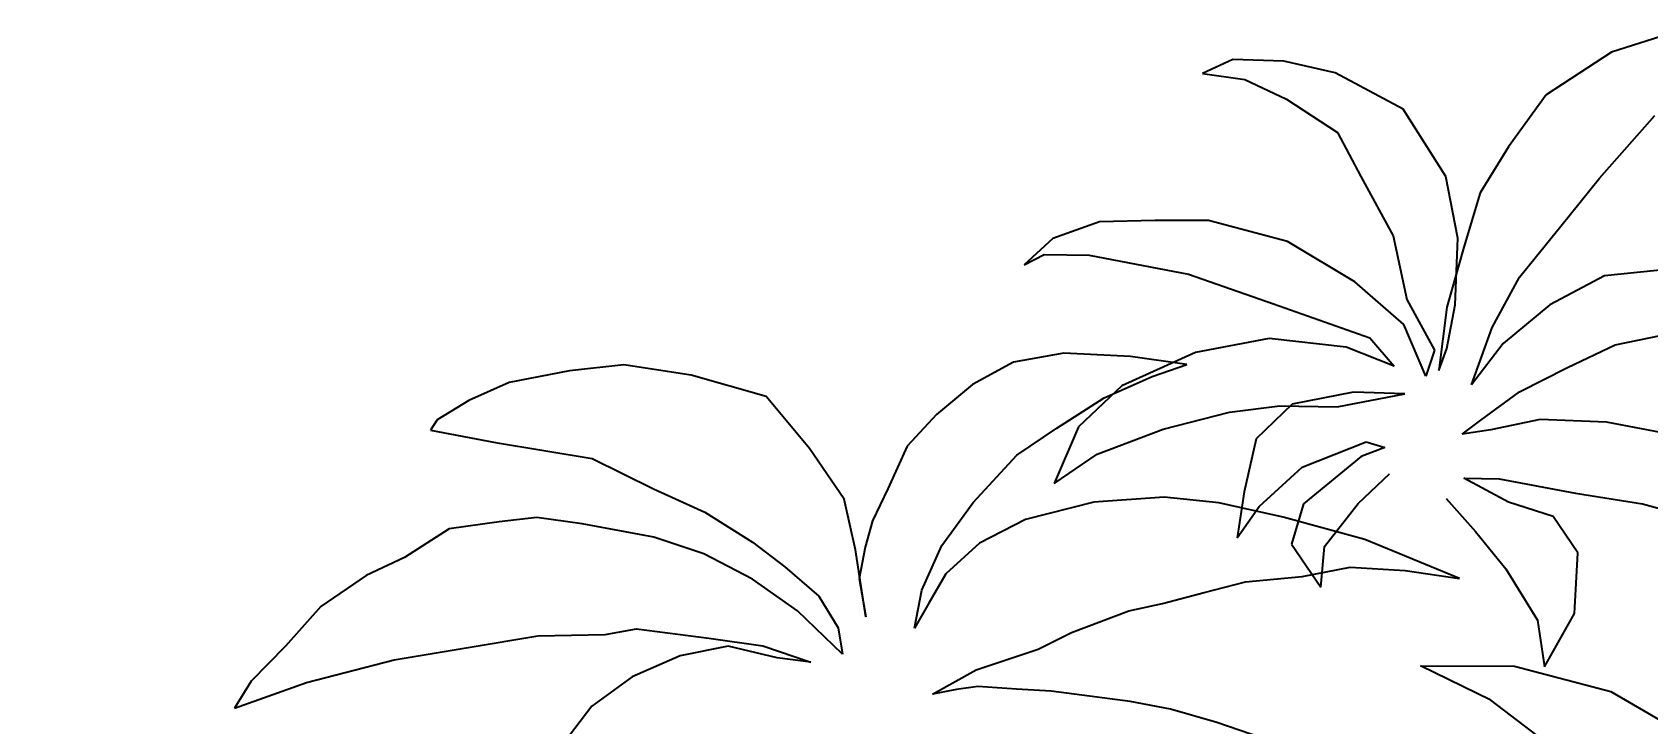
# Model space of a CAD drawing. Header units: inches. Extents: x 452443 to 881249, y 975131 to 1198310.
# Drawn here: x 564990 to 565705, y 1036513 to 1036819 of the extents above; entities that cross this region are included whole.
import ezdxf

# ---------------------------------------------------------------- set-up
doc = ezdxf.new("R2010")
doc.units = ezdxf.units.IN
doc.header["$LTSCALE"] = 3.5
doc.header["$MEASUREMENT"] = 0
doc.layers.add('thuocdo', color=3, linetype='Continuous')
doc.layers.add('TREE1', color=84, linetype='Continuous')
doc.styles.add('romand', font='romand.shx')
doc.dimstyles.new('TL100', dxfattribs={"dimscale": 100, "dimtxt": 2.5, "dimasz": 2, "dimexe": 2, "dimexo": 1, "dimgap": 1, "dimtad": 1, "dimdec": 0, "dimzin": 0, "dimdsep": 46, "dimtxsty": 'romand', "dimblk": 'ARCHTICK', "dimcen": 2, "dimdle": 2, "dimclrd": 256, "dimclre": 256, "dimclrt": 7, "dimadec": 0, "dimazin": 0, "dimtfac": 0.004, "dimtdec": 0, "dimtmove": 2, "dimatfit": 3, "dimfxl": 1, "dimtolj": 1, "dimtzin": 0, "dimlwd": 20, "dimlwe": 20, "dimarcsym": 1})

# ---------------------------------------------------------------- blocks, each defined once
blk = doc.blocks.new('tree34')
for p, q in [((872.2, 1141.1), (815.4, 1123.3)), ((815.4, 1123.3), (756.4, 1084.6)), ((473.7, 1116.6), (446.3, 1104)), ((519.7, 1115.1), (473.7, 1116.6)), ((565.9, 1104.6), (519.7, 1115.1)), ((446.3, 1104), (484.5, 1098.5)), ((484.5, 1098.5), (522.2, 1080.8)), ((627.4, 1071.6), (565.9, 1104.6)), ((522.2, 1080.8), (568.2, 1050.7)), ((756.4, 1084.6), (722.5, 1037.6)), ((665.8, 1010.9), (627.4, 1071.6)), ((804.6, 1009.6), (854.5, 1066.1)), ((568.2, 1050.7), (589.2, 1011.1)), ((722.5, 1037.6), (696.9, 996.1)), ((589.2, 1011.1), (618.3, 957.5)), ((676.7, 955.4), (665.8, 1010.9)), ((769.7, 966.3), (804.6, 1009.6)), ((696.9, 996.1), (682.3, 947.2)), ((353.3, 970.2), (311.3, 955)), ((403.5, 971.4), (353.3, 970.2)), ((451.6, 971.2), (403.5, 971.4)), ((522.9, 952.4), (451.6, 971.2)), ((732.4, 920), (769.7, 966.3)), ((311.3, 955), (285.4, 931.4)), ((583.7, 916), (522.9, 952.4)), ((618.3, 957.5), (630.6, 900)), ((674.3, 895.3), (676.7, 955.4)), ((285.4, 931.4), (303.2, 940.5)), ((303.2, 940.5), (344.1, 939.9)), ((344.1, 939.9), (433.5, 923)), ((682.3, 947.2), (666.7, 893.2)), ((433.5, 923), (510.4, 896)), ((707.8, 874.7), (732.4, 920)), ((809.3, 921.5), (759.8, 895.2)), ((871.1, 927.6), (809.3, 921.5)), ((628.1, 877.3), (583.7, 916)), ((510.4, 896), (597.3, 865.3)), ((630.6, 900), (655.8, 854.3)), ((666.7, 893.2), (659.5, 835.8)), ((666.8, 855.8), (674.3, 895.3)), ((759.8, 895.2), (717.6, 860.4)), ((647.8, 830.9), (628.1, 877.3)), ((506.3, 864.7), (439.8, 852.3)), ((576.1, 856.9), (506.3, 864.7)), ((597.3, 865.3), (619.2, 839.8)), ((689.1, 823.1), (707.8, 874.7)), ((717.6, 860.4), (689.1, 823.1)), ((818.9, 859.1), (859.7, 867.4)), ((321.2, 851.7), (275.7, 843.5)), ((381.3, 848.7), (321.2, 851.7)), ((439.8, 852.3), (373.5, 822.1)), ((432.2, 841.2), (381.3, 848.7)), ((619.2, 839.8), (576.1, 856.9)), ((655.8, 854.3), (647.8, 830.9)), ((659.5, 835.8), (666.8, 855.8)), ((775.9, 838.7), (818.9, 859.1)), ((-125.3, 835.7), (-179.6, 825)), ((-76.2, 841), (-125.3, 835.7)), ((-15.2, 831.6), (-76.2, 841)), ((52.3, 812.6), (-15.2, 831.6)), ((275.7, 843.5), (238.5, 823.4)), ((400.8, 830.4), (432.2, 841.2)), ((732.5, 816.7), (775.9, 838.7)), ((-179.6, 825), (-216.1, 808.9)), ((238.5, 823.4), (206.1, 796.1)), ((373.5, 822.1), (334.4, 785)), ((357.5, 811.4), (400.8, 830.4)), ((697.4, 791.2), (732.5, 816.7)), ((-216.1, 808.9), (-244.5, 791.3)), ((91.5, 765.5), (52.3, 812.6)), ((314.7, 783.9), (357.5, 811.4)), ((470.6, 798.4), (516.2, 804.1)), ((527.2, 805.6), (494.6, 774.3)), ((516.2, 804.1), (567.8, 803.2)), ((582.7, 816.4), (527.2, 805.6)), ((567.8, 803.2), (628.8, 814.9)), ((628.8, 814.9), (582.7, 816.4)), ((-244.5, 791.3), (-250.5, 782)), ((206.1, 796.1), (179.8, 767.6)), ((410.7, 783.1), (470.6, 798.4)), ((680.7, 778.4), (697.4, 791.2)), ((751, 791.8), (706.4, 782.4)), ((811.1, 789.3), (751, 791.8)), ((867.9, 778.6), (811.1, 789.3)), ((-250.5, 782), (-191.9, 770.9)), ((278.7, 759.4), (314.7, 783.9)), ((334.4, 785), (312.3, 734)), ((351.2, 760.5), (410.7, 783.1)), ((494.6, 774.3), (483.8, 726.5)), ((706.4, 782.4), (680.7, 778.4)), ((-191.9, 770.9), (-104.7, 756.5)), ((122.7, 719.9), (91.5, 765.5)), ((179.8, 767.6), (162.1, 729.2)), ((239.2, 716.7), (278.7, 759.4)), ((312.3, 734), (351.2, 760.5)), ((536.1, 748.7), (593.9, 771.6)), ((610.8, 766.6), (589.6, 758.2)), ((593.9, 771.6), (610.8, 766.6)), ((-104.7, 756.5), (-49.2, 729.3)), ((497.3, 713.3), (536.1, 748.7)), ((589.6, 758.2), (537.4, 715.7)), ((-49.2, 729.3), (-3, 708.1)), ((162.1, 729.2), (148.3, 700.4)), ((586.9, 715.9), (615.1, 742.7)), ((615.1, 742.7), (615.1, 742.7)), ((682.2, 738.9), (714.1, 738.2)), ((722.6, 717), (682.2, 738.9)), ((714.1, 738.2), (782.9, 725.2)), ((132.9, 674.1), (122.7, 719.9)), ((211, 678.1), (239.2, 716.7)), ((348.1, 717), (286.6, 701.5)), ((411.7, 721.7), (348.1, 717)), ((460.9, 716.6), (411.7, 721.7)), ((519.1, 703.5), (460.9, 716.6)), ((483.8, 726.5), (477.7, 684.9)), ((537.4, 715.7), (526.5, 679.3)), ((556.4, 677.2), (586.9, 715.9)), ((666.2, 720.5), (692.6, 690.6)), ((762.9, 704.1), (722.6, 717)), ((782.9, 725.2), (843.5, 715.6)), ((843.5, 715.6), (907.9, 698)), ((-154.5, 703.3), (-188.7, 699.3)), ((-113.7, 697.6), (-154.5, 703.3)), ((-3, 708.1), (40.1, 681.1)), ((148.3, 700.4), (141.7, 676.6)), ((286.6, 701.5), (244.9, 680.1)), ((477.7, 684.9), (497.3, 713.3)), ((592.7, 683.3), (519.1, 703.5)), ((785.2, 671.3), (762.9, 704.1)), ((-233.8, 693.2), (-274.2, 667.3)), ((-188.7, 699.3), (-233.8, 693.2)), ((-49.1, 685.4), (-113.7, 697.6)), ((-3.8, 670.6), (-49.1, 685.4)), ((692.6, 690.6), (720.1, 656.9)), ((40.1, 681.1), (69.3, 658.9)), ((142.4, 613.7), (132.9, 674.1)), ((141.7, 676.6), (136.4, 648.3)), ((192.9, 637.6), (211, 678.1)), ((244.9, 680.1), (214.5, 652.4)), ((526.5, 679.3), (553.1, 640.4)), ((553.1, 640.4), (556.4, 677.2)), ((678.2, 648.4), (592.7, 683.3)), ((782.1, 616.7), (785.2, 671.3)), ((-274.2, 667.3), (-308.7, 650.9)), ((40, 647.7), (-3.8, 670.6)), ((69.3, 658.9), (99.9, 632.2)), ((536.2, 650.1), (579.7, 658.6)), ((579.7, 658.6), (629.3, 655.5)), ((720.1, 656.9), (748.8, 610.6)), ((-308.7, 650.9), (-349.5, 623.1)), ((80.6, 619.1), (40, 647.7)), ((136.4, 648.3), (142.4, 613.7)), ((214.5, 652.4), (199.1, 626)), ((447.7, 635.5), (485.1, 645.2)), ((485.1, 645.2), (536.2, 650.1)), ((629.3, 655.5), (678.2, 648.4)), ((99.9, 632.2), (117.5, 603.8)), ((186.4, 603.3), (192.9, 637.6)), ((410.3, 625.8), (447.7, 635.5)), ((-349.5, 623.1), (-381.4, 587.3)), ((121.4, 580.1), (80.6, 619.1)), ((199.1, 626), (186.4, 603.3)), ((328, 599.6), (379.8, 619.1)), ((379.8, 619.1), (410.3, 625.8)), ((755.1, 568.4), (782.1, 616.7)), ((-92.9, 597.6), (-64.7, 602.7)), ((-64.7, 602.7), (0.7, 594.5)), ((117.5, 603.8), (121.4, 580.1)), ((297.9, 584.4), (328, 599.6)), ((748.8, 610.6), (755.1, 568.4)), ((-381.4, 587.3), (-412.5, 555.5)), ((-283.3, 575), (-218.5, 585.8)), ((-218.5, 585.8), (-153.7, 596.5)), ((-153.7, 596.5), (-92.9, 597.6)), ((18.1, 587.1), (-25.3, 578.5)), ((0.7, 594.5), (49.5, 587.4)), ((62.2, 576.6), (18.1, 587.1)), ((49.5, 587.4), (92.8, 572.9)), ((242.1, 565.7), (297.9, 584.4)), ((-362.5, 554.4), (-283.3, 575)), ((-25.3, 578.5), (-68.7, 559.6)), ((92.8, 572.9), (62.2, 576.6)), ((643.2, 569.4), (728, 569)), ((706.6, 538.6), (643.2, 569.4)), ((728, 569), (814.9, 546.4)), ((-412.5, 555.5), (-427.6, 531.2)), ((-427.6, 531.2), (-362.5, 554.4)), ((-68.7, 559.6), (-105.1, 533)), ((202.4, 543.9), (242.1, 565.7)), ((224.1, 548.1), (202.4, 543.9)), ((243.4, 550.8), (224.1, 548.1)), ((278.5, 548.3), (243.4, 550.8)), ((309.6, 546.6), (278.5, 548.3)), ((344.3, 542.2), (309.6, 546.6)), ((381.1, 537.3), (344.3, 542.2)), ((814.9, 546.4), (894.1, 500)), ((-105.1, 533), (-135.7, 492.8)), ((417.4, 530.4), (381.1, 537.3)), ((459.1, 518.4), (417.4, 530.4)), ((778, 484.2), (706.6, 538.6)), ((500.3, 504.3), (459.1, 518.4))]:
    blk.add_line(p, q)
blk = doc.blocks.new('A$C2C227CB5')
blk.add_blockref('tree34', (427.6, 0))
blk = doc.blocks.new('_ArchTick')
at = {"color": 0, "linetype": 'ByBlock', "const_width": 0.15}
blk.add_lwpolyline([(-0.5, -0.5), (0.5, 0.5)], dxfattribs=at)
blk = doc.blocks.new('*D1916')
at = {"layer": 'DEFPOINTS', "color": 0}
for p in [(568434.85, 1036783.61), (564434.85, 1033781.63), (568434.85, 1033781.97)]:
    blk.add_point(p, dxfattribs=at)
at = {"layer": 'thuocdo', "lineweight": 20}
for p, q in [((568434.85, 1036683.61), (568434.85, 1033581.97)), ((564434.85, 1033881.63), (564434.85, 1033981.97)), ((564234.85, 1033781.97), (568634.85, 1033781.97))]:
    blk.add_line(p, q, dxfattribs=at)
at = {"layer": 'thuocdo', "lineweight": 20, "xscale": 200, "yscale": 200, "zscale": 200, "rotation": 180}
blk.add_blockref('_ArchTick', (564434.85, 1033781.97), dxfattribs=at)
at = {"layer": 'thuocdo', "lineweight": 20, "xscale": 200, "yscale": 200, "zscale": 200}
blk.add_blockref('_ArchTick', (568434.85, 1033781.97), dxfattribs=at)
at = {"layer": 'thuocdo', "color": 7, "insert": (566434.85, 1034006.97), "char_height": 250, "attachment_point": 5, "style": 'romand'}
blk.add_mtext('\\A1;4000', dxfattribs=at)

msp = doc.modelspace()

# ---------------------------------------------------------------- block references
at = {"layer": 'TREE1', "xscale": 0.4899999999906868, "yscale": 0.4899999999906868, "zscale": 0.4899999999906868}
msp.add_blockref('A$C2C227CB5', (565079.83, 1036259.58), dxfattribs=at)

# ---------------------------------------------------------------- dimensions: what is measured, and where the dimension line sits
at = {"layer": 'thuocdo'}
dim = msp.add_linear_dim(base=(568434.85, 1033781.97), p1=(564434.85, 1033781.63), p2=(568434.85, 1036783.61), dimstyle='TL100', override={"dimarcsym": 1}, dxfattribs=at)
dim.commit()
dim.dimension.update_dxf_attribs({"geometry": '*D1916', "text_midpoint": (566434.85, 1034006.97)})

doc.saveas('drawing.dxf')
